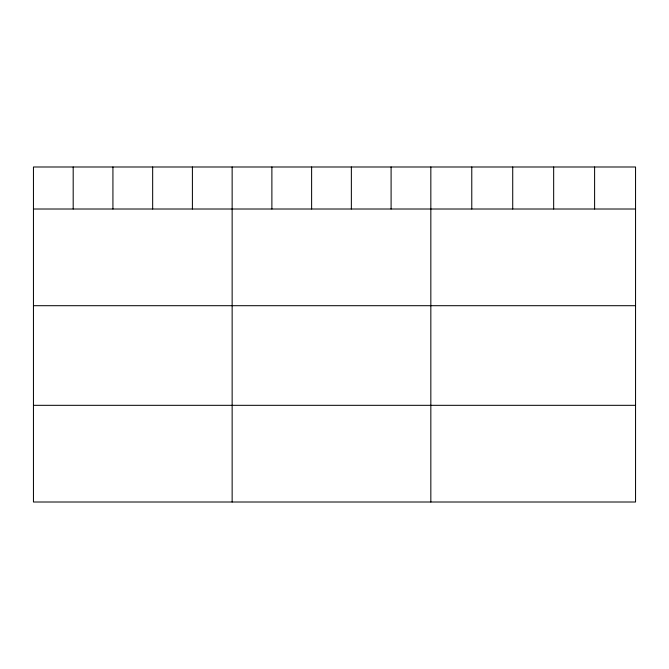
<?xml version="1.0" encoding="UTF-8"?>
<svg xmlns="http://www.w3.org/2000/svg" width="669" height="669" viewBox="0 0 669 669"><rect width="100%" height="100%" fill="white"/><g stroke="black" fill="none" stroke-linecap="round" stroke-linejoin="round"><path stroke-width="1" d="M635.55 209.012L635.55 502.009L33.45 502.009L33.45 166.991L635.55 166.991L635.55 209.012L33.45 209.012M33.45 305.7L635.55 305.7M33.45 405.322L635.55 405.322M594.607 166.991L594.607 209.012M553.664 166.991L553.664 209.012M512.722 166.991L512.722 209.012M471.779 166.991L471.779 209.012M430.836 166.991L430.836 502.009M391.097 166.991L391.097 209.012M351.359 166.991L351.359 209.012M311.62 166.991L311.62 209.012M271.882 166.991L271.882 209.012M232.143 166.991L232.143 502.009M192.404 166.991L192.404 209.012M152.666 166.991L152.666 209.012M112.927 166.991L112.927 209.012M73.189 166.991L73.189 209.012"/></g></svg>
